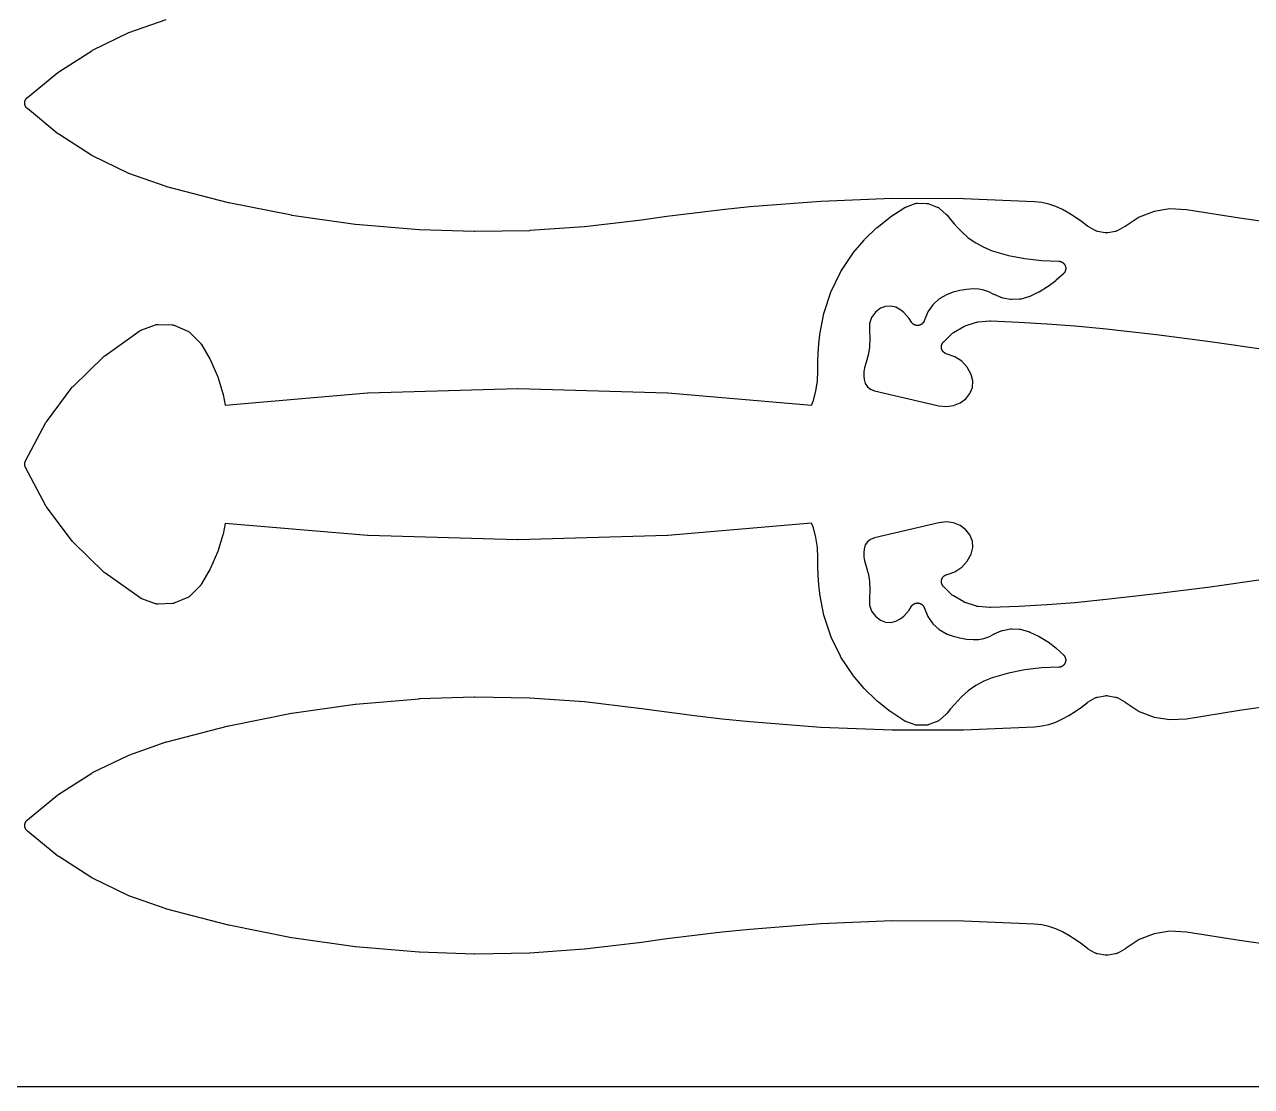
# Model space of a CAD drawing. Header units: metres. Extents: x 0 to 3000, y 0 to 1200.
# Drawn here: x 679.3 to 1019, y 0 to 294 of the extents above; entities that cross this region are included whole.
import ezdxf

# ---------------------------------------------------------------- set-up
doc = ezdxf.new("R2010")
doc.units = ezdxf.units.M

msp = doc.modelspace()

# ---------------------------------------------------------------- linework, layer by layer
at = {"color": 7}
msp.add_lwpolyline([(0, 0), (3000, 0), (3000, 1200), (0, 1200), (0, 0)], close=True, dxfattribs=at)
at = {"color": 1}
for points in [[(1030.48, 238.26), (1015.72, 240.38), (1015.69, 240.38), (1001.06, 242.7), (996.48, 242.97), (992.11, 242.28), (987.98, 240.68), (984.06, 238.11), (984, 238.07), (983.95, 238.04), (982.02, 236.94), (981.86, 236.87), (981.7, 236.8), (981.54, 236.75), (981.37, 236.71), (979.25, 236.35), (979.02, 236.32), (978.8, 236.32), (978.57, 236.35), (976.45, 236.71), (976.28, 236.75), (976.11, 236.8), (975.95, 236.87), (975.8, 236.94), (973.87, 238.04), (973.83, 238.06), (973.78, 238.09), (973.75, 238.12), (973.71, 238.14), (973.67, 238.17), (973.62, 238.2), (971.95, 239.51), (970.26, 240.69), (968.51, 241.79), (966.73, 242.79), (964.87, 243.64), (962.97, 244.28), (961.01, 244.72), (958.97, 244.95), (939.28, 245.78), (919.55, 245.81), (899.84, 245.05), (880.14, 243.5), (872.48, 242.7), (864.82, 241.81), (857.16, 240.84), (849.51, 239.77), (849.49, 239.77), (849.47, 239.77), (834.43, 237.98), (834.33, 237.97), (819.22, 236.94), (819.12, 236.93), (803.98, 236.66), (803.88, 236.66), (788.74, 237.15), (788.68, 237.16), (788.63, 237.16), (771.01, 238.67), (770.89, 238.68), (753.39, 241.17), (753.29, 241.19), (735.95, 244.65), (735.84, 244.67), (718.71, 249.09), (718.63, 249.11), (718.55, 249.14), (708.22, 252.77), (708, 252.86), (698.19, 257.65), (697.99, 257.76), (688.8, 263.65), (688.61, 263.78), (680.13, 270.71), (680.13, 270.72), (680.13, 270.72), (680.06, 270.78), (679.99, 270.84), (679.98, 270.85), (679.98, 270.85), (679.92, 270.92), (679.85, 270.99), (679.85, 270.99), (679.85, 271), (679.79, 271.07), (679.74, 271.15), (679.73, 271.15), (679.73, 271.15), (679.68, 271.23), (679.64, 271.32), (679.63, 271.32), (679.63, 271.32), (679.59, 271.41), (679.55, 271.49), (679.55, 271.5), (679.55, 271.5), (679.52, 271.59), (679.48, 271.68), (679.48, 271.68), (679.48, 271.69), (679.46, 271.78), (679.44, 271.87), (679.44, 271.87), (679.44, 271.88), (679.42, 271.97), (679.41, 272.06), (679.41, 272.07), (679.41, 272.07), (679.4, 272.16), (679.4, 272.26), (679.4, 272.26), (679.4, 272.27), (679.4, 272.36), (679.41, 272.45), (679.41, 272.46), (679.41, 272.46), (679.42, 272.56), (679.44, 272.65), (679.44, 272.65), (679.44, 272.66), (679.46, 272.75), (679.48, 272.84), (679.48, 272.84), (679.48, 272.85), (679.52, 272.93), (679.55, 273.02), (679.55, 273.03), (679.55, 273.03), (679.59, 273.12), (679.63, 273.2), (679.63, 273.2), (679.64, 273.21), (679.68, 273.29), (679.73, 273.37), (679.73, 273.37), (679.74, 273.38), (679.79, 273.45), (679.85, 273.53), (679.85, 273.53), (679.85, 273.53), (679.92, 273.6), (679.98, 273.67), (679.98, 273.68), (679.99, 273.68), (680.06, 273.74), (680.13, 273.81), (680.13, 273.81), (680.13, 273.81), (688.61, 280.74), (688.8, 280.88), (697.99, 286.76), (698.19, 286.88), (708, 291.66), (708.22, 291.75), (718.55, 295.39)], [(1022.37, 140.38), (1007.62, 138.26), (1007.59, 138.26), (992.8, 136.37), (992.77, 136.36), (977.96, 134.69), (977.94, 134.69), (977.93, 134.68), (970.21, 133.94), (970.17, 133.94), (962.44, 133.34), (962.4, 133.34), (954.66, 132.89), (954.62, 132.89), (946.87, 132.59), (946.85, 132.59), (946.82, 132.59), (946.75, 132.59), (946.67, 132.59), (946.65, 132.6), (946.63, 132.6), (943.34, 132.87), (943.12, 132.9), (942.9, 132.96), (939.79, 133.95), (939.59, 134.03), (939.39, 134.13), (936.58, 135.79), (936.39, 135.91), (936.22, 136.06), (933.83, 138.32), (933.77, 138.38), (933.71, 138.44), (933.7, 138.45), (933.69, 138.47), (933.64, 138.53), (933.59, 138.6), (933.58, 138.61), (933.57, 138.62), (933.52, 138.69), (933.48, 138.76), (933.47, 138.77), (933.46, 138.78), (933.42, 138.86), (933.39, 138.93), (933.38, 138.95), (933.37, 138.96), (933.34, 139.04), (933.31, 139.11), (933.31, 139.13), (933.3, 139.14), (933.28, 139.22), (933.26, 139.3), (933.25, 139.32), (933.25, 139.33), (933.24, 139.41), (933.22, 139.5), (933.22, 139.51), (933.22, 139.52), (933.21, 139.61), (933.2, 139.69), (933.2, 139.71), (933.2, 139.72), (933.2, 139.8), (933.2, 139.89), (933.2, 139.9), (933.2, 139.92), (933.21, 140), (933.22, 140.08), (933.23, 140.1), (933.23, 140.11), (933.25, 140.19), (933.26, 140.28), (933.27, 140.29), (933.27, 140.3), (933.3, 140.38), (933.32, 140.46), (933.33, 140.48), (933.33, 140.49), (933.36, 140.57), (933.4, 140.64), (933.4, 140.66), (933.41, 140.67), (933.45, 140.74), (933.49, 140.82), (933.5, 140.83), (933.51, 140.84), (933.55, 140.91), (933.6, 140.98), (933.61, 140.99), (933.62, 141), (933.67, 141.07), (933.73, 141.13), (933.74, 141.14), (933.75, 141.15), (933.81, 141.21), (933.87, 141.27), (933.88, 141.28), (933.89, 141.29), (933.95, 141.34), (934.02, 141.39), (934.03, 141.4), (934.04, 141.41), (934.11, 141.45), (934.18, 141.5), (934.2, 141.51), (934.21, 141.51), (934.28, 141.55), (934.36, 141.59), (934.37, 141.6), (934.38, 141.6), (934.46, 141.63), (934.54, 141.66), (936.93, 142.5), (938.82, 143.74), (940.36, 145.39), (941.46, 147.37), (941.9, 149.2), (941.77, 151), (941.11, 152.68), (939.94, 154.15), (938.35, 155.29), (936.53, 156.01), (934.59, 156.28), (932.5, 156.06), (914.72, 151.93), (913.56, 151.47), (912.74, 150.8), (912.13, 149.92), (911.78, 148.79), (911.69, 147.77), (911.73, 146.65), (911.91, 145.55), (912.25, 144.35), (912.85, 142.29), (912.91, 142.07), (913.26, 139.95), (913.29, 139.72), (913.39, 137.58), (913.39, 137.35), (913.25, 135.3), (913.31, 133.27), (913.87, 131.6), (914.91, 130.17), (916.36, 129.08), (917.75, 128.57), (919.2, 128.49), (920.62, 128.81), (922, 129.58), (922.77, 130.24), (923.54, 131.04), (924.24, 131.91), (924.89, 132.93), (924.91, 132.96), (924.93, 132.98), (924.97, 133.04), (925.01, 133.09), (925.03, 133.11), (925.04, 133.14), (925.09, 133.19), (925.14, 133.24), (925.16, 133.26), (925.18, 133.28), (925.23, 133.33), (925.28, 133.37), (925.3, 133.39), (925.33, 133.41), (925.38, 133.45), (925.44, 133.49), (925.46, 133.51), (925.48, 133.53), (925.54, 133.56), (925.6, 133.6), (925.63, 133.61), (925.65, 133.63), (925.72, 133.65), (925.78, 133.68), (925.81, 133.69), (925.83, 133.71), (925.9, 133.73), (925.96, 133.75), (925.99, 133.76), (926.02, 133.77), (926.09, 133.79), (926.15, 133.8), (926.18, 133.81), (926.21, 133.82), (926.28, 133.83), (926.35, 133.84), (926.38, 133.84), (926.4, 133.84), (926.47, 133.84), (926.54, 133.85), (926.57, 133.85), (926.6, 133.85), (926.67, 133.85), (926.74, 133.84), (926.77, 133.84), (926.8, 133.84), (926.86, 133.83), (926.93, 133.82), (926.96, 133.81), (926.99, 133.81), (927.06, 133.79), (927.12, 133.77), (927.15, 133.76), (927.18, 133.76), (927.24, 133.73), (927.31, 133.71), (927.34, 133.7), (927.36, 133.69), (927.43, 133.66), (927.49, 133.63), (927.51, 133.61), (927.54, 133.6), (927.6, 133.57), (927.66, 133.53), (927.68, 133.51), (927.71, 133.5), (927.76, 133.46), (927.82, 133.42), (927.84, 133.4), (927.86, 133.38), (927.91, 133.33), (927.97, 133.29), (927.99, 133.27), (928.01, 133.25), (928.05, 133.19), (928.1, 133.14), (928.12, 133.12), (928.14, 133.1), (928.18, 133.04), (928.22, 132.99), (928.23, 132.96), (928.25, 132.94), (928.29, 132.88), (928.32, 132.82), (928.34, 132.8), (928.35, 132.77), (928.38, 132.71), (928.41, 132.65), (928.42, 132.62), (928.43, 132.59), (929.43, 130.1), (930.81, 128.12), (932.6, 126.49), (934.79, 125.26), (936.5, 124.64), (938.33, 124.16), (940.18, 123.86), (942.04, 123.73), (943.52, 123.79), (944.94, 124.06), (946.31, 124.52), (947.74, 125.23), (947.78, 125.25), (947.82, 125.27), (949.78, 126.13), (949.99, 126.21), (950.22, 126.27), (952.29, 126.66), (952.51, 126.69), (952.74, 126.69), (954.85, 126.59), (955.08, 126.57), (955.3, 126.52), (957.36, 125.94), (957.42, 125.91), (957.49, 125.89), (957.52, 125.88), (957.54, 125.87), (957.61, 125.84), (957.67, 125.82), (960.09, 124.67), (960.27, 124.57), (962.55, 123.19), (962.72, 123.07), (964.86, 121.46), (965.01, 121.34), (966.98, 119.51), (966.98, 119.51), (966.98, 119.51), (967.05, 119.44), (967.12, 119.37), (967.12, 119.37), (967.12, 119.37), (967.18, 119.3), (967.24, 119.22), (967.24, 119.22), (967.24, 119.22), (967.3, 119.14), (967.35, 119.06), (967.35, 119.05), (967.35, 119.05), (967.39, 118.97), (967.44, 118.88), (967.44, 118.88), (967.44, 118.88), (967.48, 118.79), (967.51, 118.7), (967.51, 118.7), (967.51, 118.7), (967.54, 118.6), (967.57, 118.51), (967.57, 118.51), (967.57, 118.51), (967.59, 118.41), (967.6, 118.32), (967.6, 118.32), (967.6, 118.31), (967.61, 118.22), (967.62, 118.12), (967.62, 118.12), (967.62, 118.12), (967.62, 118.02), (967.62, 117.93), (967.62, 117.93), (967.62, 117.92), (967.61, 117.83), (967.6, 117.73), (967.6, 117.73), (967.6, 117.73), (967.58, 117.63), (967.56, 117.54), (967.56, 117.54), (967.56, 117.54), (967.53, 117.44), (967.5, 117.35), (967.5, 117.35), (967.5, 117.35), (967.46, 117.26), (967.42, 117.17), (967.42, 117.17), (967.42, 117.17), (967.37, 117.08), (967.33, 117), (967.33, 117), (967.32, 117), (967.27, 116.92), (967.22, 116.84), (967.21, 116.84), (967.21, 116.83), (967.15, 116.76), (967.09, 116.69), (967.09, 116.69), (967.09, 116.68), (967.02, 116.62), (966.95, 116.55), (966.95, 116.55), (966.95, 116.55), (966.87, 116.49), (966.8, 116.43), (966.79, 116.43), (966.79, 116.42), (966.71, 116.37), (966.63, 116.32), (966.63, 116.32), (966.63, 116.32), (966.54, 116.27), (966.46, 116.23), (966.46, 116.23), (966.45, 116.23), (966.37, 116.19), (966.28, 116.16), (966.27, 116.16), (966.27, 116.16), (966.18, 116.13), (966.09, 116.1), (966.09, 116.1), (966.08, 116.1), (965.99, 116.08), (965.9, 116.07), (965.89, 116.07), (965.89, 116.06), (965.79, 116.06), (965.7, 116.05), (965.7, 116.05), (965.69, 116.05), (960.95, 115.88), (956.32, 115.33), (951.75, 114.42), (947.29, 113.15), (944.92, 112.21), (942.7, 111.01), (940.64, 109.56), (938.73, 107.83), (937.72, 106.78), (936.72, 105.67), (935.74, 104.53), (934.79, 103.34), (934.74, 103.29), (934.7, 103.24), (934.67, 103.22), (934.66, 103.2), (934.6, 103.15), (934.56, 103.1), (932.66, 101.42), (932.52, 101.31), (932.37, 101.21), (932.21, 101.12), (932.05, 101.05), (929.75, 100.17), (929.58, 100.11), (929.41, 100.07), (929.24, 100.05), (929.06, 100.04), (926.6, 100), (926.42, 100.01), (926.25, 100.03), (926.07, 100.06), (925.9, 100.12), (923.51, 100.97), (923.48, 100.99), (923.45, 101), (923.39, 101.02), (923.39, 101.02), (923.33, 101.05), (923.3, 101.06), (923.27, 101.08), (923.21, 101.11), (923.16, 101.14), (923.13, 101.16), (923.1, 101.18), (919.2, 103.7), (919.04, 103.82), (915.41, 106.7), (915.27, 106.83), (911.94, 110.06), (911.81, 110.2), (908.8, 113.75), (908.79, 113.76), (908.78, 113.78), (908.73, 113.84), (908.68, 113.91), (908.68, 113.92), (908.66, 113.93), (905.39, 118.86), (905.25, 119.09), (902.67, 124.39), (902.57, 124.64), (900.71, 130.23), (900.64, 130.48), (899.53, 136.3), (899.51, 136.38), (899.5, 136.46), (899.25, 138.9), (899.24, 138.97), (899.07, 141.42), (899.07, 141.49), (898.98, 143.94), (898.98, 144.01), (898.98, 146.42), (898.88, 149.25), (898.47, 151.97), (897.75, 154.63), (897.25, 155.91), (857.45, 152.51), (857.33, 152.51), (815.95, 151.33), (815.83, 151.33), (774.45, 152.51), (774.33, 152.51), (734.86, 155.89), (734.32, 152.93), (734.26, 152.71), (732.86, 148.11), (732.78, 147.89), (730.86, 143.49), (730.75, 143.28), (728.33, 139.11), (728.3, 139.07), (728.27, 139.02), (728.24, 138.98), (728.22, 138.95), (728.19, 138.9), (728.15, 138.86), (728.12, 138.83), (728.1, 138.79), (728.06, 138.75), (728.02, 138.71), (725.19, 135.84), (725.05, 135.71), (724.9, 135.6), (724.73, 135.5), (724.56, 135.41), (720.99, 133.86), (720.81, 133.79), (720.63, 133.74), (720.45, 133.71), (720.26, 133.69), (716.36, 133.55), (716.17, 133.55), (715.98, 133.57), (715.79, 133.61), (715.61, 133.66), (711.82, 135.03), (711.75, 135.06), (711.68, 135.08), (711.66, 135.09), (711.63, 135.1), (711.57, 135.14), (711.5, 135.17), (711.48, 135.19), (711.46, 135.2), (711.4, 135.24), (711.34, 135.28), (701.55, 142.2), (701.43, 142.3), (701.31, 142.4), (692.78, 150.71), (692.67, 150.83), (692.57, 150.95), (685.42, 160.48), (685.33, 160.6), (685.25, 160.74), (679.63, 171.32), (679.59, 171.41), (679.55, 171.49), (679.55, 171.5), (679.55, 171.5), (679.52, 171.59), (679.49, 171.68), (679.48, 171.68), (679.48, 171.69), (679.46, 171.78), (679.44, 171.87), (679.44, 171.87), (679.43, 171.88), (679.42, 171.97), (679.41, 172.06), (679.41, 172.07), (679.41, 172.07), (679.4, 172.16), (679.4, 172.26), (679.4, 172.26), (679.4, 172.27), (679.4, 172.36), (679.41, 172.45), (679.41, 172.46), (679.41, 172.46), (679.42, 172.56), (679.43, 172.65), (679.44, 172.65), (679.44, 172.66), (679.46, 172.75), (679.48, 172.84), (679.48, 172.84), (679.49, 172.85), (679.52, 172.93), (679.55, 173.02), (679.55, 173.03), (679.55, 173.03), (679.59, 173.12), (679.63, 173.2), (685.25, 183.79), (685.33, 183.92), (685.42, 184.05), (692.57, 193.58), (692.67, 193.7), (692.78, 193.81), (701.31, 202.12), (701.43, 202.22), (701.55, 202.32), (711.34, 209.25), (711.4, 209.29), (711.46, 209.33), (711.48, 209.34), (711.5, 209.35), (711.57, 209.38), (711.63, 209.42), (711.66, 209.43), (711.68, 209.44), (711.75, 209.47), (711.82, 209.5), (715.61, 210.86), (715.79, 210.92), (715.98, 210.95), (716.17, 210.97), (716.36, 210.98), (720.26, 210.83), (720.45, 210.82), (720.63, 210.78), (720.81, 210.73), (720.99, 210.67), (724.56, 209.11), (724.73, 209.03), (724.9, 208.93), (725.05, 208.81), (725.19, 208.68), (728.02, 205.81), (728.06, 205.77), (728.1, 205.73), (728.12, 205.7), (728.15, 205.66), (728.19, 205.62), (728.22, 205.58), (728.24, 205.54), (728.27, 205.51), (728.3, 205.46), (728.33, 205.41), (730.75, 201.25), (730.86, 201.04), (732.78, 196.63), (732.86, 196.42), (734.26, 191.82), (734.32, 191.59), (734.86, 188.64), (774.33, 192.01), (774.45, 192.02), (815.83, 193.19), (815.95, 193.19), (857.33, 192.02), (857.45, 192.01), (897.25, 188.61), (897.75, 189.9), (898.47, 192.55), (898.88, 195.27), (898.98, 198.1), (898.98, 200.52), (898.98, 200.59), (899.07, 203.04), (899.07, 203.11), (899.24, 205.55), (899.25, 205.62), (899.5, 208.06), (899.51, 208.14), (899.53, 208.23), (900.64, 214.04), (900.71, 214.3), (902.57, 219.89), (902.67, 220.13), (905.25, 225.43), (905.39, 225.66), (908.66, 230.59), (908.68, 230.6), (908.68, 230.62), (908.73, 230.68), (908.78, 230.75), (908.79, 230.76), (908.8, 230.77), (911.81, 234.32), (911.94, 234.46), (915.27, 237.69), (915.41, 237.82), (919.04, 240.71), (919.2, 240.82), (923.1, 243.35), (923.13, 243.37), (923.16, 243.38), (923.21, 243.41), (923.27, 243.45), (923.3, 243.46), (923.33, 243.48), (923.39, 243.5), (923.45, 243.53), (923.48, 243.54), (923.51, 243.55), (925.9, 244.41), (926.07, 244.46), (926.25, 244.5), (926.42, 244.52), (926.6, 244.52), (929.06, 244.49), (929.24, 244.48), (929.41, 244.45), (929.58, 244.41), (929.75, 244.36), (932.05, 243.47), (932.21, 243.4), (932.37, 243.32), (932.52, 243.22), (932.66, 243.1), (934.56, 241.42), (934.6, 241.37), (934.66, 241.33), (934.67, 241.3), (934.7, 241.28), (934.74, 241.23), (934.79, 241.18), (935.74, 239.99), (936.72, 238.85), (937.72, 237.74), (938.73, 236.69), (940.64, 234.97), (942.7, 233.52), (944.92, 232.32), (947.29, 231.38), (951.75, 230.1), (956.32, 229.19), (960.95, 228.65), (965.69, 228.48), (965.7, 228.48), (965.7, 228.48), (965.79, 228.47), (965.89, 228.46), (965.89, 228.46), (965.9, 228.46), (965.99, 228.44), (966.08, 228.42), (966.09, 228.42), (966.09, 228.42), (966.18, 228.4), (966.27, 228.37), (966.27, 228.37), (966.28, 228.37), (966.37, 228.33), (966.45, 228.3), (966.46, 228.29), (966.46, 228.29), (966.54, 228.25), (966.63, 228.21), (966.63, 228.2), (966.63, 228.2), (966.71, 228.15), (966.79, 228.1), (966.79, 228.1), (966.8, 228.1), (966.87, 228.04), (966.95, 227.98), (966.95, 227.97), (966.95, 227.97), (967.02, 227.91), (967.09, 227.84), (967.09, 227.84), (967.09, 227.84), (967.15, 227.76), (967.21, 227.69), (967.21, 227.69), (967.22, 227.68), (967.27, 227.61), (967.32, 227.53), (967.33, 227.53), (967.33, 227.52), (967.37, 227.44), (967.42, 227.36), (967.42, 227.35), (967.42, 227.35), (967.46, 227.26), (967.5, 227.18), (967.5, 227.17), (967.5, 227.17), (967.53, 227.08), (967.56, 226.99), (967.56, 226.99), (967.56, 226.98), (967.58, 226.89), (967.6, 226.8), (967.6, 226.79), (967.6, 226.79), (967.61, 226.7), (967.62, 226.6), (967.62, 226.6), (967.62, 226.6), (967.62, 226.5), (967.62, 226.41), (967.62, 226.4), (967.62, 226.4), (967.61, 226.3), (967.6, 226.21), (967.6, 226.21), (967.6, 226.2), (967.59, 226.11), (967.57, 226.02), (967.57, 226.01), (967.57, 226.01), (967.54, 225.92), (967.51, 225.83), (967.51, 225.83), (967.51, 225.82), (967.48, 225.73), (967.44, 225.65), (967.44, 225.64), (967.44, 225.64), (967.39, 225.56), (967.35, 225.47), (967.35, 225.47), (967.35, 225.47), (967.3, 225.39), (967.24, 225.31), (967.24, 225.3), (967.24, 225.3), (967.18, 225.23), (967.12, 225.15), (967.12, 225.15), (967.12, 225.15), (967.05, 225.08), (966.98, 225.01), (966.98, 225.01), (966.98, 225.01), (965.01, 223.19), (964.86, 223.06), (962.72, 221.45), (962.55, 221.34), (960.27, 219.95), (960.09, 219.86), (957.67, 218.71), (957.61, 218.68), (957.54, 218.65), (957.52, 218.64), (957.49, 218.63), (957.42, 218.61), (957.36, 218.59), (955.3, 218.01), (955.08, 217.95), (954.85, 217.93), (952.74, 217.84), (952.51, 217.84), (952.29, 217.87), (950.22, 218.25), (949.99, 218.31), (949.78, 218.39), (947.82, 219.25), (947.78, 219.28), (947.74, 219.29), (946.31, 220.01), (944.94, 220.47), (943.52, 220.73), (942.04, 220.8), (940.18, 220.67), (938.33, 220.36), (936.5, 219.88), (934.79, 219.26), (932.6, 218.03), (930.81, 216.41), (929.43, 214.42), (928.43, 211.93), (928.42, 211.91), (928.41, 211.88), (928.38, 211.82), (928.35, 211.75), (928.34, 211.73), (928.32, 211.7), (928.29, 211.64), (928.25, 211.58), (928.23, 211.56), (928.22, 211.54), (928.18, 211.48), (928.14, 211.42), (928.12, 211.4), (928.1, 211.38), (928.05, 211.33), (928.01, 211.28), (927.99, 211.26), (927.97, 211.24), (927.91, 211.19), (927.86, 211.14), (927.84, 211.13), (927.82, 211.11), (927.76, 211.07), (927.71, 211.03), (927.68, 211.01), (927.66, 210.99), (927.6, 210.96), (927.54, 210.92), (927.51, 210.91), (927.49, 210.9), (927.43, 210.87), (927.36, 210.84), (927.34, 210.83), (927.31, 210.81), (927.24, 210.79), (927.18, 210.77), (927.15, 210.76), (927.12, 210.75), (927.06, 210.74), (926.99, 210.72), (926.96, 210.71), (926.93, 210.71), (926.86, 210.7), (926.8, 210.69), (926.77, 210.68), (926.74, 210.68), (926.67, 210.68), (926.6, 210.67), (926.57, 210.68), (926.54, 210.67), (926.47, 210.68), (926.4, 210.68), (926.38, 210.69), (926.35, 210.69), (926.28, 210.7), (926.21, 210.71), (926.18, 210.71), (926.15, 210.72), (926.09, 210.74), (926.02, 210.75), (925.99, 210.76), (925.96, 210.77), (925.9, 210.79), (925.83, 210.82), (925.81, 210.83), (925.78, 210.84), (925.72, 210.87), (925.65, 210.9), (925.63, 210.91), (925.6, 210.93), (925.54, 210.96), (925.48, 211), (925.46, 211.01), (925.44, 211.03), (925.38, 211.07), (925.33, 211.11), (925.3, 211.13), (925.28, 211.15), (925.23, 211.2), (925.18, 211.24), (925.16, 211.26), (925.14, 211.28), (925.09, 211.34), (925.04, 211.39), (925.03, 211.41), (925.01, 211.43), (924.97, 211.49), (924.93, 211.54), (924.91, 211.57), (924.89, 211.59), (924.24, 212.61), (923.54, 213.48), (922.77, 214.28), (922, 214.94), (920.62, 215.72), (919.2, 216.04), (917.75, 215.95), (916.36, 215.45), (914.91, 214.36), (913.87, 212.92), (913.31, 211.25), (913.25, 209.23), (913.39, 207.18), (913.39, 206.94), (913.29, 204.8), (913.26, 204.57), (912.91, 202.46), (912.85, 202.23), (912.25, 200.17), (911.91, 198.98), (911.73, 197.87), (911.69, 196.76), (911.78, 195.73), (912.13, 194.6), (912.74, 193.72), (913.56, 193.05), (914.72, 192.59), (932.5, 188.47), (934.59, 188.24), (936.53, 188.51), (938.35, 189.23), (939.94, 190.37), (941.11, 191.84), (941.77, 193.52), (941.9, 195.32), (941.46, 197.15), (940.36, 199.13), (938.82, 200.78), (936.93, 202.02), (934.54, 202.86), (934.46, 202.89), (934.38, 202.92), (934.37, 202.93), (934.36, 202.93), (934.28, 202.97), (934.21, 203.01), (934.2, 203.02), (934.18, 203.03), (934.11, 203.07), (934.04, 203.12), (934.03, 203.13), (934.02, 203.13), (933.95, 203.19), (933.89, 203.24), (933.88, 203.25), (933.87, 203.26), (933.81, 203.32), (933.75, 203.37), (933.74, 203.38), (933.73, 203.39), (933.67, 203.46), (933.62, 203.52), (933.61, 203.53), (933.6, 203.55), (933.55, 203.61), (933.51, 203.68), (933.5, 203.7), (933.49, 203.71), (933.45, 203.78), (933.41, 203.85), (933.4, 203.87), (933.4, 203.88), (933.36, 203.96), (933.33, 204.03), (933.33, 204.05), (933.32, 204.06), (933.3, 204.14), (933.27, 204.22), (933.27, 204.23), (933.26, 204.25), (933.25, 204.33), (933.23, 204.41), (933.23, 204.43), (933.22, 204.44), (933.21, 204.52), (933.2, 204.61), (933.2, 204.62), (933.2, 204.64), (933.2, 204.72), (933.2, 204.8), (933.2, 204.82), (933.2, 204.83), (933.21, 204.92), (933.22, 205), (933.22, 205.01), (933.22, 205.03), (933.24, 205.11), (933.25, 205.19), (933.25, 205.21), (933.26, 205.22), (933.28, 205.3), (933.3, 205.38), (933.31, 205.39), (933.31, 205.41), (933.34, 205.49), (933.37, 205.56), (933.38, 205.58), (933.39, 205.59), (933.42, 205.66), (933.46, 205.74), (933.47, 205.75), (933.48, 205.76), (933.52, 205.83), (933.57, 205.9), (933.58, 205.92), (933.59, 205.93), (933.64, 205.99), (933.69, 206.06), (933.7, 206.07), (933.71, 206.08), (933.77, 206.14), (933.83, 206.2), (936.22, 208.47), (936.39, 208.61), (936.58, 208.74), (939.39, 210.39), (939.59, 210.49), (939.79, 210.57), (942.9, 211.56), (943.12, 211.62), (943.34, 211.65), (946.63, 211.93), (946.65, 211.93), (946.67, 211.93), (946.75, 211.93), (946.82, 211.93), (946.85, 211.93), (946.87, 211.93), (954.62, 211.63), (954.66, 211.63), (962.4, 211.18), (962.44, 211.18), (970.17, 210.59), (970.21, 210.58), (977.93, 209.84), (977.94, 209.84), (977.96, 209.84), (992.77, 208.16), (992.8, 208.16), (1007.59, 206.26), (1007.62, 206.26), (1022.37, 204.14)], [(1030.48, 38.26), (1015.72, 40.38), (1015.69, 40.38), (1001.06, 42.7), (996.48, 42.97), (992.11, 42.28), (987.98, 40.68), (984.06, 38.11), (984, 38.07), (983.95, 38.04), (982.02, 36.94), (981.86, 36.87), (981.7, 36.8), (981.54, 36.75), (981.37, 36.71), (979.25, 36.35), (979.02, 36.32), (978.8, 36.32), (978.57, 36.35), (976.45, 36.71), (976.28, 36.75), (976.11, 36.8), (975.95, 36.87), (975.8, 36.94), (973.87, 38.04), (973.83, 38.06), (973.78, 38.09), (973.75, 38.12), (973.71, 38.14), (973.67, 38.17), (973.62, 38.2), (971.95, 39.51), (970.26, 40.69), (968.51, 41.79), (966.73, 42.79), (964.87, 43.64), (962.97, 44.28), (961.01, 44.72), (958.97, 44.95), (939.28, 45.78), (919.55, 45.81), (899.84, 45.05), (880.14, 43.5), (872.48, 42.7), (864.82, 41.81), (857.16, 40.84), (849.51, 39.77), (849.49, 39.77), (849.47, 39.77), (834.43, 37.98), (834.33, 37.97), (819.22, 36.94), (819.12, 36.93), (803.98, 36.66), (803.88, 36.66), (788.74, 37.15), (788.68, 37.16), (788.63, 37.16), (771.01, 38.67), (770.89, 38.68), (753.39, 41.17), (753.29, 41.19), (735.95, 44.65), (735.84, 44.67), (718.71, 49.09), (718.63, 49.11), (718.55, 49.14), (708.22, 52.77), (708, 52.86), (698.19, 57.65), (697.99, 57.76), (688.8, 63.65), (688.61, 63.78), (680.13, 70.71), (680.13, 70.72), (680.13, 70.72), (680.06, 70.78), (679.99, 70.84), (679.98, 70.85), (679.98, 70.85), (679.92, 70.92), (679.85, 70.99), (679.85, 70.99), (679.85, 71), (679.79, 71.07), (679.74, 71.15), (679.73, 71.15), (679.73, 71.15), (679.68, 71.23), (679.64, 71.32), (679.63, 71.32), (679.63, 71.32), (679.59, 71.41), (679.55, 71.49), (679.55, 71.5), (679.55, 71.5), (679.52, 71.59), (679.48, 71.68), (679.48, 71.68), (679.48, 71.69), (679.46, 71.78), (679.44, 71.87), (679.44, 71.87), (679.44, 71.88), (679.42, 71.97), (679.41, 72.06), (679.41, 72.07), (679.41, 72.07), (679.4, 72.16), (679.4, 72.26), (679.4, 72.26), (679.4, 72.27), (679.4, 72.36), (679.41, 72.45), (679.41, 72.46), (679.41, 72.46), (679.42, 72.56), (679.44, 72.65), (679.44, 72.65), (679.44, 72.66), (679.46, 72.75), (679.48, 72.84), (679.48, 72.84), (679.48, 72.85), (679.52, 72.93), (679.55, 73.02), (679.55, 73.03), (679.55, 73.03), (679.59, 73.12), (679.63, 73.2), (679.63, 73.2), (679.64, 73.21), (679.68, 73.29), (679.73, 73.37), (679.73, 73.37), (679.74, 73.38), (679.79, 73.45), (679.85, 73.53), (679.85, 73.53), (679.85, 73.53), (679.92, 73.6), (679.98, 73.67), (679.98, 73.68), (679.99, 73.68), (680.06, 73.74), (680.13, 73.81), (680.13, 73.81), (680.13, 73.81), (688.61, 80.74), (688.8, 80.88), (697.99, 86.76), (698.19, 86.88), (708, 91.66), (708.22, 91.75), (718.55, 95.39), (718.63, 95.41), (718.71, 95.44), (735.84, 99.85), (735.95, 99.88), (753.29, 103.33), (753.39, 103.35), (770.89, 105.84), (771.01, 105.85), (788.63, 107.36), (788.68, 107.37), (788.74, 107.37), (803.88, 107.86), (803.98, 107.86), (819.12, 107.59), (819.22, 107.59), (834.33, 106.56), (834.43, 106.55), (849.47, 104.76), (849.49, 104.75), (849.51, 104.75), (857.16, 103.69), (864.82, 102.71), (872.48, 101.82), (880.14, 101.02), (899.84, 99.48), (919.55, 98.72), (939.28, 98.75), (958.97, 99.57), (961.01, 99.8), (962.97, 100.24), (964.87, 100.88), (966.73, 101.74), (968.51, 102.73), (970.26, 103.83), (971.95, 105.02), (973.62, 106.32), (973.67, 106.35), (973.71, 106.38), (973.75, 106.41), (973.78, 106.44), (973.83, 106.46), (973.87, 106.49), (975.8, 107.58), (975.95, 107.66), (976.11, 107.72), (976.28, 107.77), (976.45, 107.81), (978.57, 108.17), (978.8, 108.2), (979.02, 108.2), (979.25, 108.17), (981.37, 107.81), (981.54, 107.77), (981.7, 107.72), (981.86, 107.66), (982.02, 107.58), (983.95, 106.49), (984, 106.45), (984.06, 106.42), (987.98, 103.84), (992.11, 102.25), (996.48, 101.56), (1001.06, 101.82), (1015.69, 104.14), (1015.72, 104.14), (1030.48, 106.26)]]:
    msp.add_lwpolyline(points, dxfattribs=at)

doc.saveas('drawing.dxf')
